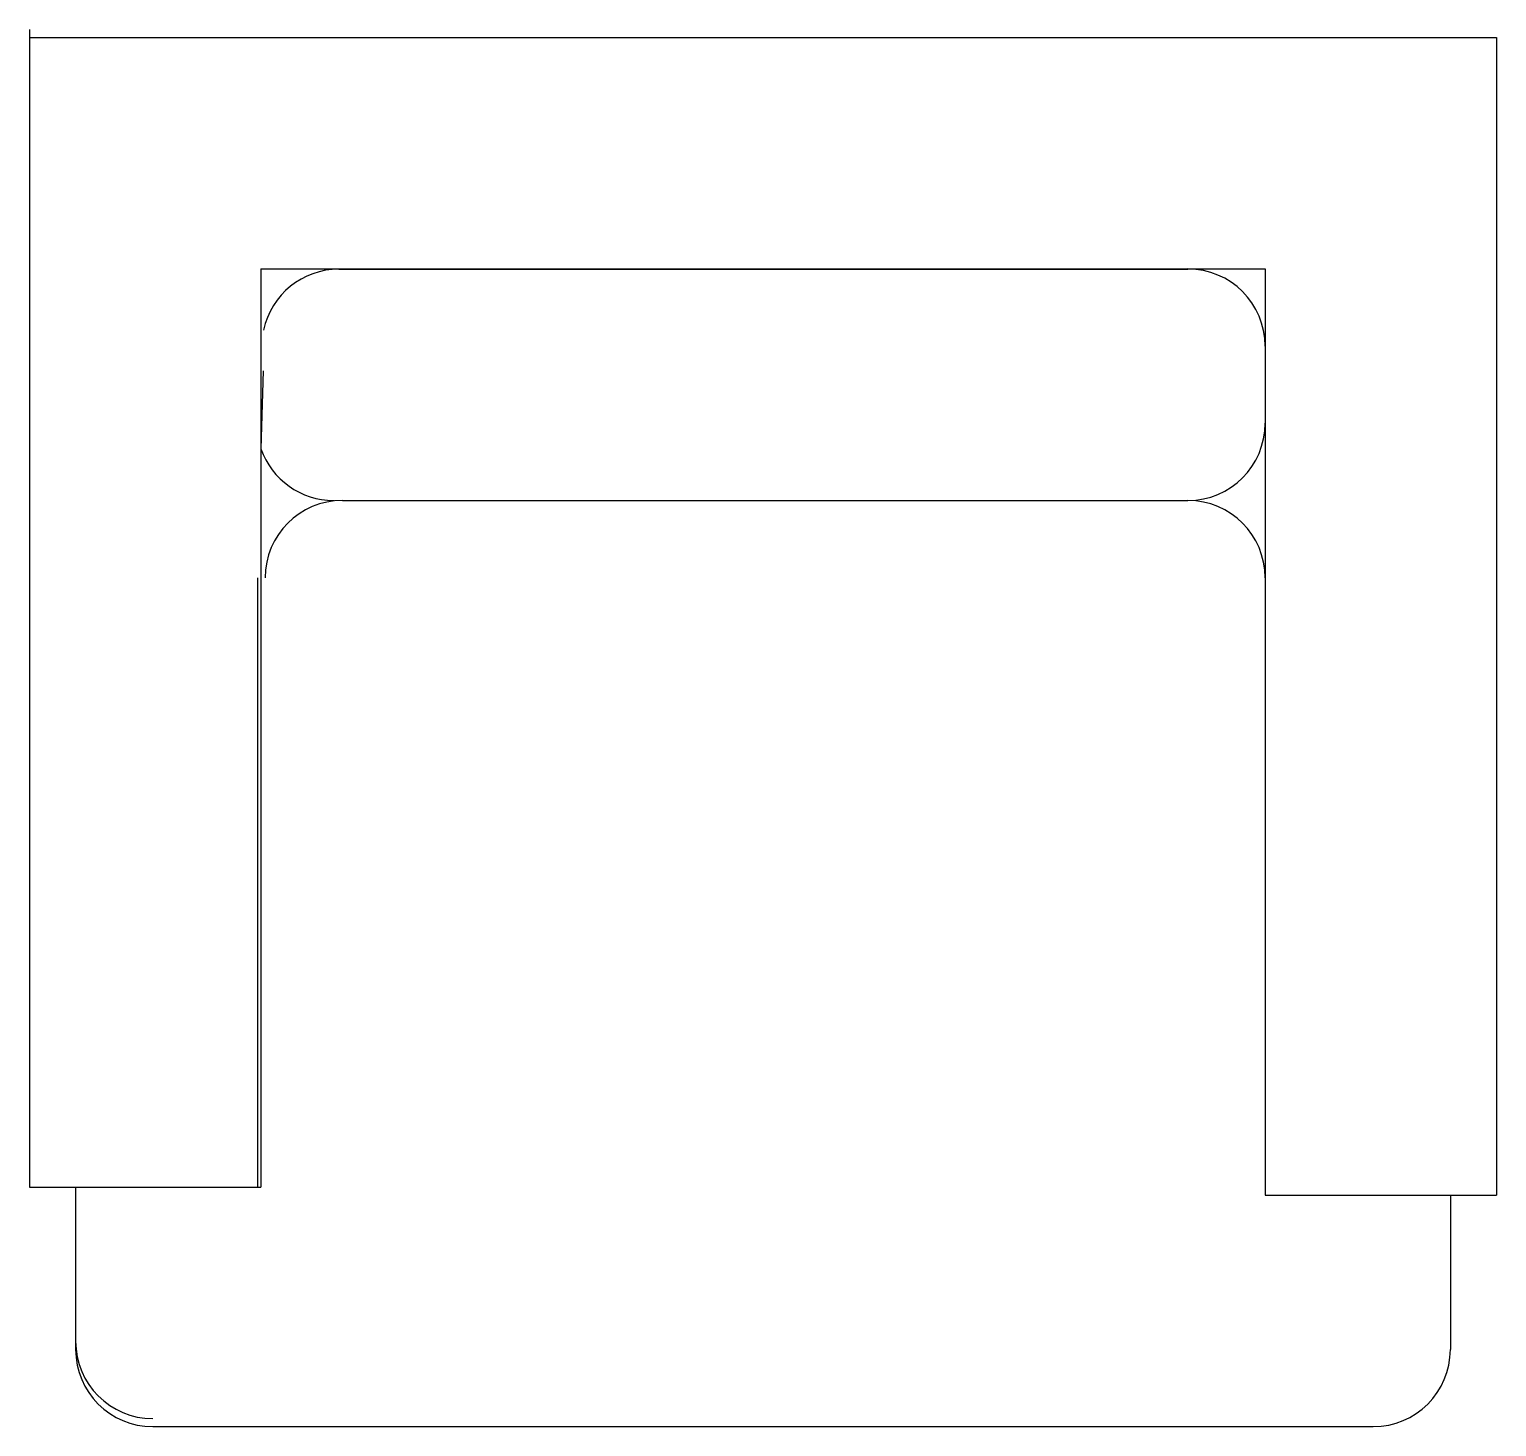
# Model space of a CAD drawing. Header units: metres. Extents: x 0 to 0.951, y -0.9 to 0.005.
import ezdxf

# ---------------------------------------------------------------- set-up
doc = ezdxf.new("R2010")
doc.units = ezdxf.units.M

msp = doc.modelspace()

# ---------------------------------------------------------------- linework, layer by layer
for p, q in [((0, 0.00522), (0, -0.74478)), ((0, 0), (0.95057, 0)), ((0.95057, 0), (0.95057, -0.75)), ((0.15, -0.15), (0.15, -0.74478)), ((0.15, -0.15), (0.80057, -0.15)), ((0.20057, -0.15013), (0.75057, -0.15013)), ((0.80057, -0.15), (0.80057, -0.75)), ((0.80057, -0.2), (0.80057, -0.25)), ((0.15145, -0.21591), (0.14999, -0.26644)), ((0.20277, -0.3), (0.75057, -0.3)), ((0.14779, -0.35), (0.14779, -0.74478)), ((0, -0.74478), (0.15, -0.74478)), ((0.03, -0.74478), (0.03, -0.85)), ((0.80057, -0.75), (0.95057, -0.75)), ((0.92057, -0.75), (0.92057, -0.85)), ((0.08, -0.9), (0.75057, -0.9)), ((0.19773, -0.9), (0.87057, -0.9))]:
    msp.add_line(p, q)
for centre, start, end in [((0.20057, -0.20013), 90, 167.94665), ((0.75057, -0.2), 0, 90), ((0.75057, -0.25), 270, 0), ((0.19721, -0.25), 199.19815, 270), ((0.20277, -0.35), 90, 180), ((0.75057, -0.35), 0, 90), ((0.08, -0.84478), 180, 270), ((0.08, -0.85), 180, 270), ((0.87057, -0.85), 270, 0)]:
    msp.add_arc(centre, 0.05, start, end)

doc.saveas('drawing.dxf')
